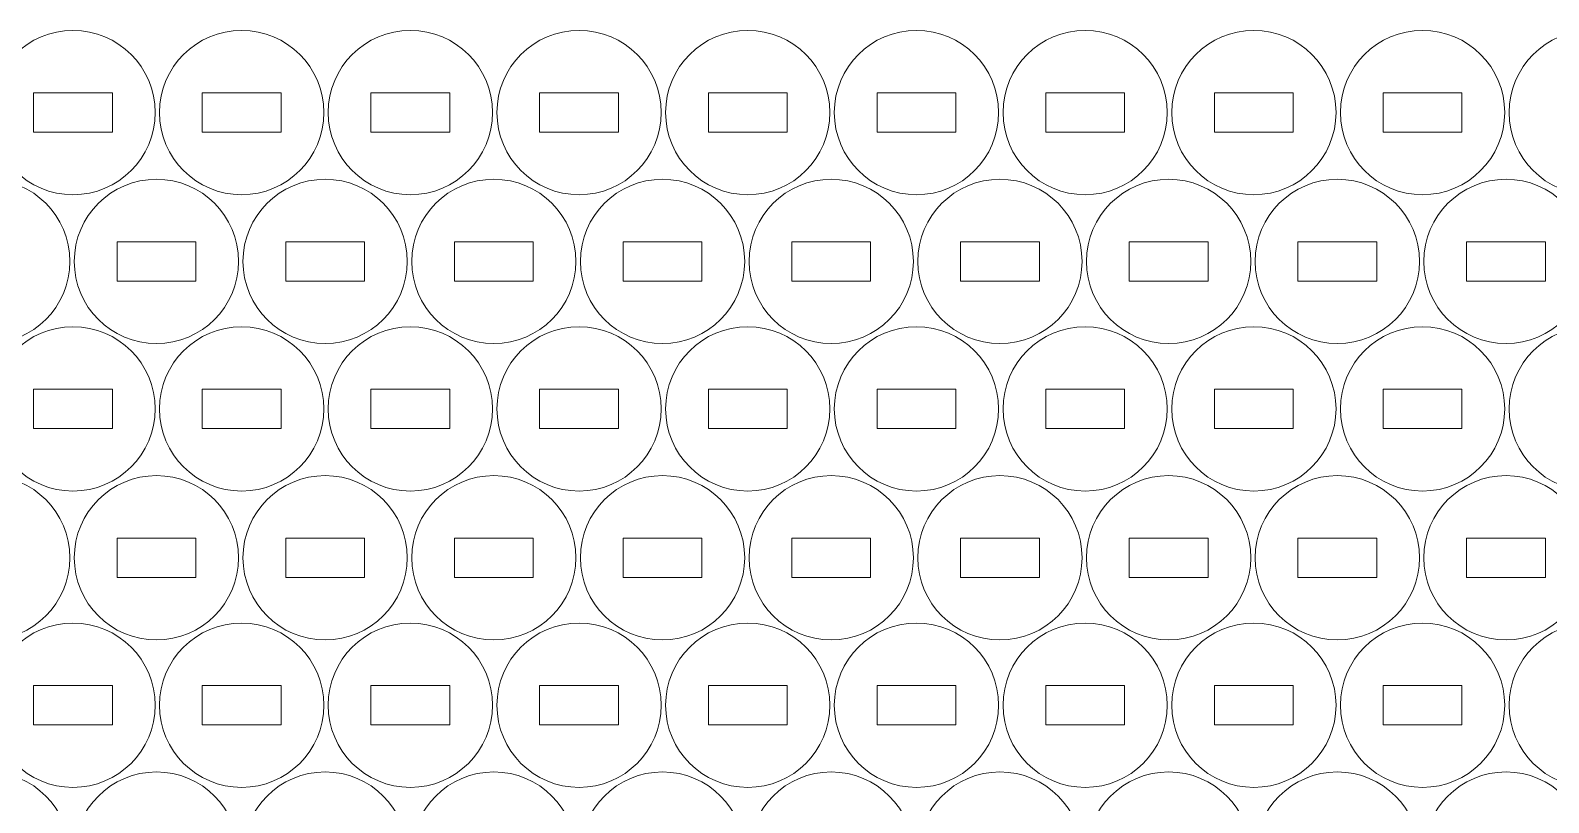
# Model space of a CAD drawing. Header units: millimetres. Extents: x -251 to 251, y -264 to 264.
# Drawn here: x -17.3 to 98.2, y -95.7 to -36.9 of the extents above; entities that cross this region are included whole.
import ezdxf

# ---------------------------------------------------------------- set-up
doc = ezdxf.new("R2010")
doc.units = ezdxf.units.MM
doc.header["$MEASUREMENT"] = 0
doc.layers.add('Camada 1', color=7, linetype='Continuous')

msp = doc.modelspace()

# ---------------------------------------------------------------- linework, layer by layer
at = {"layer": 'Camada 1', "lineweight": 20}
for points in [[(-14.1058, -36.9105), (-10.6541, -36.9105), (-7.8558, -39.7088), (-7.8558, -43.1605), (-7.8558, -43.1605), (-7.8558, -46.6122), (-10.6541, -49.4105), (-14.1058, -49.4105), (-14.1058, -49.4105), (-17.5575, -49.4105), (-20.3558, -46.6122), (-20.3558, -43.1605), (-20.3558, -43.1605), (-20.3558, -39.7088), (-17.5575, -36.9105), (-14.1058, -36.9105)], [(-1.2696, -36.9105), (2.1821, -36.9105), (4.9804, -39.7088), (4.9804, -43.1605), (4.9804, -43.1605), (4.9804, -46.6122), (2.1821, -49.4105), (-1.2696, -49.4105), (-1.2696, -49.4105), (-4.7213, -49.4105), (-7.5196, -46.6122), (-7.5196, -43.1605), (-7.5196, -43.1605), (-7.5196, -39.7088), (-4.7213, -36.9105), (-1.2696, -36.9105)], [(11.5666, -36.9105), (15.0183, -36.9105), (17.8166, -39.7088), (17.8166, -43.1605), (17.8166, -43.1605), (17.8166, -46.6122), (15.0183, -49.4105), (11.5666, -49.4105), (11.5666, -49.4105), (8.1149, -49.4105), (5.3166, -46.6122), (5.3166, -43.1605), (5.3166, -43.1605), (5.3166, -39.7088), (8.1149, -36.9105), (11.5666, -36.9105)], [(24.4028, -36.9105), (27.8545, -36.9105), (30.6528, -39.7088), (30.6528, -43.1605), (30.6528, -43.1605), (30.6528, -46.6122), (27.8545, -49.4105), (24.4028, -49.4105), (24.4028, -49.4105), (20.9511, -49.4105), (18.1528, -46.6122), (18.1528, -43.1605), (18.1528, -43.1605), (18.1528, -39.7088), (20.9511, -36.9105), (24.4028, -36.9105)], [(37.239, -36.9105), (40.6907, -36.9105), (43.489, -39.7088), (43.489, -43.1605), (43.489, -43.1605), (43.489, -46.6122), (40.6907, -49.4105), (37.239, -49.4105), (37.239, -49.4105), (33.7873, -49.4105), (30.989, -46.6122), (30.989, -43.1605), (30.989, -43.1605), (30.989, -39.7088), (33.7873, -36.9105), (37.239, -36.9105)], [(50.0752, -36.9105), (53.5269, -36.9105), (56.3252, -39.7088), (56.3252, -43.1605), (56.3252, -43.1605), (56.3252, -46.6122), (53.5269, -49.4105), (50.0752, -49.4105), (50.0752, -49.4105), (46.6235, -49.4105), (43.8252, -46.6122), (43.8252, -43.1605), (43.8252, -43.1605), (43.8252, -39.7088), (46.6235, -36.9105), (50.0752, -36.9105)], [(62.9114, -36.9105), (66.3631, -36.9105), (69.1614, -39.7088), (69.1614, -43.1605), (69.1614, -43.1605), (69.1614, -46.6122), (66.3631, -49.4105), (62.9114, -49.4105), (62.9114, -49.4105), (59.4597, -49.4105), (56.6614, -46.6122), (56.6614, -43.1605), (56.6614, -43.1605), (56.6614, -39.7088), (59.4597, -36.9105), (62.9114, -36.9105)], [(75.7476, -36.9105), (79.1993, -36.9105), (81.9976, -39.7088), (81.9976, -43.1605), (81.9976, -43.1605), (81.9976, -46.6122), (79.1993, -49.4105), (75.7476, -49.4105), (75.7476, -49.4105), (72.2959, -49.4105), (69.4976, -46.6122), (69.4976, -43.1605), (69.4976, -43.1605), (69.4976, -39.7088), (72.2959, -36.9105), (75.7476, -36.9105)], [(88.5838, -36.9105), (92.0355, -36.9105), (94.8338, -39.7088), (94.8338, -43.1605), (94.8338, -43.1605), (94.8338, -46.6122), (92.0355, -49.4105), (88.5838, -49.4105), (88.5838, -49.4105), (85.1321, -49.4105), (82.3338, -46.6122), (82.3338, -43.1605), (82.3338, -43.1605), (82.3338, -39.7088), (85.1321, -36.9105), (88.5838, -36.9105)], [(101.42, -36.9105), (104.8717, -36.9105), (107.67, -39.7088), (107.67, -43.1605), (107.67, -43.1605), (107.67, -46.6122), (104.8717, -49.4105), (101.42, -49.4105), (101.42, -49.4105), (97.9683, -49.4105), (95.17, -46.6122), (95.17, -43.1605), (95.17, -43.1605), (95.17, -39.7088), (97.9683, -36.9105), (101.42, -36.9105)], [(-17.1058, -41.6605), (-17.1058, -41.6605), (-11.1058, -41.6605), (-11.1058, -41.6605), (-11.1058, -41.6605), (-11.1058, -41.6605), (-11.1058, -44.6605), (-11.1058, -44.6605), (-11.1058, -44.6605), (-11.1058, -44.6605), (-17.1058, -44.6605), (-17.1058, -44.6605), (-17.1058, -44.6605), (-17.1058, -44.6605), (-17.1058, -41.6605), (-17.1058, -41.6605)], [(-4.2696, -41.6605), (-4.2696, -41.6605), (1.7304, -41.6605), (1.7304, -41.6605), (1.7304, -41.6605), (1.7304, -41.6605), (1.7304, -44.6605), (1.7304, -44.6605), (1.7304, -44.6605), (1.7304, -44.6605), (-4.2696, -44.6605), (-4.2696, -44.6605), (-4.2696, -44.6605), (-4.2696, -44.6605), (-4.2696, -41.6605), (-4.2696, -41.6605)], [(8.5666, -41.6605), (8.5666, -41.6605), (14.5666, -41.6605), (14.5666, -41.6605), (14.5666, -41.6605), (14.5666, -41.6605), (14.5666, -44.6605), (14.5666, -44.6605), (14.5666, -44.6605), (14.5666, -44.6605), (8.5666, -44.6605), (8.5666, -44.6605), (8.5666, -44.6605), (8.5666, -44.6605), (8.5666, -41.6605), (8.5666, -41.6605)], [(21.4028, -41.6605), (21.4028, -41.6605), (27.4028, -41.6605), (27.4028, -41.6605), (27.4028, -41.6605), (27.4028, -41.6605), (27.4028, -44.6605), (27.4028, -44.6605), (27.4028, -44.6605), (27.4028, -44.6605), (21.4028, -44.6605), (21.4028, -44.6605), (21.4028, -44.6605), (21.4028, -44.6605), (21.4028, -41.6605), (21.4028, -41.6605)], [(34.239, -41.6605), (34.239, -41.6605), (40.239, -41.6605), (40.239, -41.6605), (40.239, -41.6605), (40.239, -41.6605), (40.239, -44.6605), (40.239, -44.6605), (40.239, -44.6605), (40.239, -44.6605), (34.239, -44.6605), (34.239, -44.6605), (34.239, -44.6605), (34.239, -44.6605), (34.239, -41.6605), (34.239, -41.6605)], [(47.0752, -41.6605), (47.0752, -41.6605), (53.0752, -41.6605), (53.0752, -41.6605), (53.0752, -41.6605), (53.0752, -41.6605), (53.0752, -44.6605), (53.0752, -44.6605), (53.0752, -44.6605), (53.0752, -44.6605), (47.0752, -44.6605), (47.0752, -44.6605), (47.0752, -44.6605), (47.0752, -44.6605), (47.0752, -41.6605), (47.0752, -41.6605)], [(59.9114, -41.6605), (59.9114, -41.6605), (65.9114, -41.6605), (65.9114, -41.6605), (65.9114, -41.6605), (65.9114, -41.6605), (65.9114, -44.6605), (65.9114, -44.6605), (65.9114, -44.6605), (65.9114, -44.6605), (59.9114, -44.6605), (59.9114, -44.6605), (59.9114, -44.6605), (59.9114, -44.6605), (59.9114, -41.6605), (59.9114, -41.6605)], [(72.7476, -41.6605), (72.7476, -41.6605), (78.7476, -41.6605), (78.7476, -41.6605), (78.7476, -41.6605), (78.7476, -41.6605), (78.7476, -44.6605), (78.7476, -44.6605), (78.7476, -44.6605), (78.7476, -44.6605), (72.7476, -44.6605), (72.7476, -44.6605), (72.7476, -44.6605), (72.7476, -44.6605), (72.7476, -41.6605), (72.7476, -41.6605)], [(85.5838, -41.6605), (85.5838, -41.6605), (91.5838, -41.6605), (91.5838, -41.6605), (91.5838, -41.6605), (91.5838, -41.6605), (91.5838, -44.6605), (91.5838, -44.6605), (91.5838, -44.6605), (91.5838, -44.6605), (85.5838, -44.6605), (85.5838, -44.6605), (85.5838, -44.6605), (85.5838, -44.6605), (85.5838, -41.6605), (85.5838, -41.6605)], [(-20.592, -48.2346), (-17.1403, -48.2346), (-14.342, -51.0329), (-14.342, -54.4846), (-14.342, -54.4846), (-14.342, -57.9363), (-17.1403, -60.7346), (-20.592, -60.7346), (-20.592, -60.7346), (-24.0437, -60.7346), (-26.842, -57.9363), (-26.842, -54.4846), (-26.842, -54.4846), (-26.842, -51.0329), (-24.0437, -48.2346), (-20.592, -48.2346)], [(-7.7558, -48.2346), (-4.3041, -48.2346), (-1.5058, -51.0329), (-1.5058, -54.4846), (-1.5058, -54.4846), (-1.5058, -57.9363), (-4.3041, -60.7346), (-7.7558, -60.7346), (-7.7558, -60.7346), (-11.2075, -60.7346), (-14.0058, -57.9363), (-14.0058, -54.4846), (-14.0058, -54.4846), (-14.0058, -51.0329), (-11.2075, -48.2346), (-7.7558, -48.2346)], [(5.0804, -48.2346), (8.5321, -48.2346), (11.3304, -51.0329), (11.3304, -54.4846), (11.3304, -54.4846), (11.3304, -57.9363), (8.5321, -60.7346), (5.0804, -60.7346), (5.0804, -60.7346), (1.6287, -60.7346), (-1.1696, -57.9363), (-1.1696, -54.4846), (-1.1696, -54.4846), (-1.1696, -51.0329), (1.6287, -48.2346), (5.0804, -48.2346)], [(17.9166, -48.2346), (21.3683, -48.2346), (24.1666, -51.0329), (24.1666, -54.4846), (24.1666, -54.4846), (24.1666, -57.9363), (21.3683, -60.7346), (17.9166, -60.7346), (17.9166, -60.7346), (14.4649, -60.7346), (11.6666, -57.9363), (11.6666, -54.4846), (11.6666, -54.4846), (11.6666, -51.0329), (14.4649, -48.2346), (17.9166, -48.2346)], [(30.7528, -48.2346), (34.2045, -48.2346), (37.0028, -51.0329), (37.0028, -54.4846), (37.0028, -54.4846), (37.0028, -57.9363), (34.2045, -60.7346), (30.7528, -60.7346), (30.7528, -60.7346), (27.3011, -60.7346), (24.5028, -57.9363), (24.5028, -54.4846), (24.5028, -54.4846), (24.5028, -51.0329), (27.3011, -48.2346), (30.7528, -48.2346)], [(43.589, -48.2346), (47.0407, -48.2346), (49.839, -51.0329), (49.839, -54.4846), (49.839, -54.4846), (49.839, -57.9363), (47.0407, -60.7346), (43.589, -60.7346), (43.589, -60.7346), (40.1373, -60.7346), (37.339, -57.9363), (37.339, -54.4846), (37.339, -54.4846), (37.339, -51.0329), (40.1373, -48.2346), (43.589, -48.2346)], [(56.4252, -48.2346), (59.8769, -48.2346), (62.6752, -51.0329), (62.6752, -54.4846), (62.6752, -54.4846), (62.6752, -57.9363), (59.8769, -60.7346), (56.4252, -60.7346), (56.4252, -60.7346), (52.9735, -60.7346), (50.1752, -57.9363), (50.1752, -54.4846), (50.1752, -54.4846), (50.1752, -51.0329), (52.9735, -48.2346), (56.4252, -48.2346)], [(69.2614, -48.2346), (72.7131, -48.2346), (75.5114, -51.0329), (75.5114, -54.4846), (75.5114, -54.4846), (75.5114, -57.9363), (72.7131, -60.7346), (69.2614, -60.7346), (69.2614, -60.7346), (65.8097, -60.7346), (63.0114, -57.9363), (63.0114, -54.4846), (63.0114, -54.4846), (63.0114, -51.0329), (65.8097, -48.2346), (69.2614, -48.2346)], [(82.0976, -48.2346), (85.5493, -48.2346), (88.3476, -51.0329), (88.3476, -54.4846), (88.3476, -54.4846), (88.3476, -57.9363), (85.5493, -60.7346), (82.0976, -60.7346), (82.0976, -60.7346), (78.6459, -60.7346), (75.8476, -57.9363), (75.8476, -54.4846), (75.8476, -54.4846), (75.8476, -51.0329), (78.6459, -48.2346), (82.0976, -48.2346)], [(94.9338, -48.2346), (98.3855, -48.2346), (101.1838, -51.0329), (101.1838, -54.4846), (101.1838, -54.4846), (101.1838, -57.9363), (98.3855, -60.7346), (94.9338, -60.7346), (94.9338, -60.7346), (91.4821, -60.7346), (88.6838, -57.9363), (88.6838, -54.4846), (88.6838, -54.4846), (88.6838, -51.0329), (91.4821, -48.2346), (94.9338, -48.2346)], [(-10.7558, -52.9846), (-10.7558, -52.9846), (-4.7558, -52.9846), (-4.7558, -52.9846), (-4.7558, -52.9846), (-4.7558, -52.9846), (-4.7558, -55.9846), (-4.7558, -55.9846), (-4.7558, -55.9846), (-4.7558, -55.9846), (-10.7558, -55.9846), (-10.7558, -55.9846), (-10.7558, -55.9846), (-10.7558, -55.9846), (-10.7558, -52.9846), (-10.7558, -52.9846)], [(2.0804, -52.9846), (2.0804, -52.9846), (8.0804, -52.9846), (8.0804, -52.9846), (8.0804, -52.9846), (8.0804, -52.9846), (8.0804, -55.9846), (8.0804, -55.9846), (8.0804, -55.9846), (8.0804, -55.9846), (2.0804, -55.9846), (2.0804, -55.9846), (2.0804, -55.9846), (2.0804, -55.9846), (2.0804, -52.9846), (2.0804, -52.9846)], [(14.9166, -52.9846), (14.9166, -52.9846), (20.9166, -52.9846), (20.9166, -52.9846), (20.9166, -52.9846), (20.9166, -52.9846), (20.9166, -55.9846), (20.9166, -55.9846), (20.9166, -55.9846), (20.9166, -55.9846), (14.9166, -55.9846), (14.9166, -55.9846), (14.9166, -55.9846), (14.9166, -55.9846), (14.9166, -52.9846), (14.9166, -52.9846)], [(27.7528, -52.9846), (27.7528, -52.9846), (33.7528, -52.9846), (33.7528, -52.9846), (33.7528, -52.9846), (33.7528, -52.9846), (33.7528, -55.9846), (33.7528, -55.9846), (33.7528, -55.9846), (33.7528, -55.9846), (27.7528, -55.9846), (27.7528, -55.9846), (27.7528, -55.9846), (27.7528, -55.9846), (27.7528, -52.9846), (27.7528, -52.9846)], [(40.589, -52.9846), (40.589, -52.9846), (46.589, -52.9846), (46.589, -52.9846), (46.589, -52.9846), (46.589, -52.9846), (46.589, -55.9846), (46.589, -55.9846), (46.589, -55.9846), (46.589, -55.9846), (40.589, -55.9846), (40.589, -55.9846), (40.589, -55.9846), (40.589, -55.9846), (40.589, -52.9846), (40.589, -52.9846)], [(53.4252, -52.9846), (53.4252, -52.9846), (59.4252, -52.9846), (59.4252, -52.9846), (59.4252, -52.9846), (59.4252, -52.9846), (59.4252, -55.9846), (59.4252, -55.9846), (59.4252, -55.9846), (59.4252, -55.9846), (53.4252, -55.9846), (53.4252, -55.9846), (53.4252, -55.9846), (53.4252, -55.9846), (53.4252, -52.9846), (53.4252, -52.9846)], [(66.2614, -52.9846), (66.2614, -52.9846), (72.2614, -52.9846), (72.2614, -52.9846), (72.2614, -52.9846), (72.2614, -52.9846), (72.2614, -55.9846), (72.2614, -55.9846), (72.2614, -55.9846), (72.2614, -55.9846), (66.2614, -55.9846), (66.2614, -55.9846), (66.2614, -55.9846), (66.2614, -55.9846), (66.2614, -52.9846), (66.2614, -52.9846)], [(79.0976, -52.9846), (79.0976, -52.9846), (85.0976, -52.9846), (85.0976, -52.9846), (85.0976, -52.9846), (85.0976, -52.9846), (85.0976, -55.9846), (85.0976, -55.9846), (85.0976, -55.9846), (85.0976, -55.9846), (79.0976, -55.9846), (79.0976, -55.9846), (79.0976, -55.9846), (79.0976, -55.9846), (79.0976, -52.9846), (79.0976, -52.9846)], [(91.9338, -52.9846), (91.9338, -52.9846), (97.9338, -52.9846), (97.9338, -52.9846), (97.9338, -52.9846), (97.9338, -52.9846), (97.9338, -55.9846), (97.9338, -55.9846), (97.9338, -55.9846), (97.9338, -55.9846), (91.9338, -55.9846), (91.9338, -55.9846), (91.9338, -55.9846), (91.9338, -55.9846), (91.9338, -52.9846), (91.9338, -52.9846)], [(-14.1058, -59.453), (-10.6541, -59.453), (-7.8558, -62.2513), (-7.8558, -65.703), (-7.8558, -65.703), (-7.8558, -69.1547), (-10.6541, -71.953), (-14.1058, -71.953), (-14.1058, -71.953), (-17.5575, -71.953), (-20.3558, -69.1547), (-20.3558, -65.703), (-20.3558, -65.703), (-20.3558, -62.2513), (-17.5575, -59.453), (-14.1058, -59.453)], [(-1.2696, -59.453), (2.1821, -59.453), (4.9804, -62.2513), (4.9804, -65.703), (4.9804, -65.703), (4.9804, -69.1547), (2.1821, -71.953), (-1.2696, -71.953), (-1.2696, -71.953), (-4.7213, -71.953), (-7.5196, -69.1547), (-7.5196, -65.703), (-7.5196, -65.703), (-7.5196, -62.2513), (-4.7213, -59.453), (-1.2696, -59.453)], [(11.5666, -59.453), (15.0183, -59.453), (17.8166, -62.2513), (17.8166, -65.703), (17.8166, -65.703), (17.8166, -69.1547), (15.0183, -71.953), (11.5666, -71.953), (11.5666, -71.953), (8.1149, -71.953), (5.3166, -69.1547), (5.3166, -65.703), (5.3166, -65.703), (5.3166, -62.2513), (8.1149, -59.453), (11.5666, -59.453)], [(24.4028, -59.453), (27.8545, -59.453), (30.6528, -62.2513), (30.6528, -65.703), (30.6528, -65.703), (30.6528, -69.1547), (27.8545, -71.953), (24.4028, -71.953), (24.4028, -71.953), (20.9511, -71.953), (18.1528, -69.1547), (18.1528, -65.703), (18.1528, -65.703), (18.1528, -62.2513), (20.9511, -59.453), (24.4028, -59.453)], [(37.239, -59.453), (40.6907, -59.453), (43.489, -62.2513), (43.489, -65.703), (43.489, -65.703), (43.489, -69.1547), (40.6907, -71.953), (37.239, -71.953), (37.239, -71.953), (33.7873, -71.953), (30.989, -69.1547), (30.989, -65.703), (30.989, -65.703), (30.989, -62.2513), (33.7873, -59.453), (37.239, -59.453)], [(50.0752, -59.453), (53.5269, -59.453), (56.3252, -62.2513), (56.3252, -65.703), (56.3252, -65.703), (56.3252, -69.1547), (53.5269, -71.953), (50.0752, -71.953), (50.0752, -71.953), (46.6235, -71.953), (43.8252, -69.1547), (43.8252, -65.703), (43.8252, -65.703), (43.8252, -62.2513), (46.6235, -59.453), (50.0752, -59.453)], [(62.9114, -59.453), (66.3631, -59.453), (69.1614, -62.2513), (69.1614, -65.703), (69.1614, -65.703), (69.1614, -69.1547), (66.3631, -71.953), (62.9114, -71.953), (62.9114, -71.953), (59.4597, -71.953), (56.6614, -69.1547), (56.6614, -65.703), (56.6614, -65.703), (56.6614, -62.2513), (59.4597, -59.453), (62.9114, -59.453)], [(75.7476, -59.453), (79.1993, -59.453), (81.9976, -62.2513), (81.9976, -65.703), (81.9976, -65.703), (81.9976, -69.1547), (79.1993, -71.953), (75.7476, -71.953), (75.7476, -71.953), (72.2959, -71.953), (69.4976, -69.1547), (69.4976, -65.703), (69.4976, -65.703), (69.4976, -62.2513), (72.2959, -59.453), (75.7476, -59.453)], [(88.5838, -59.453), (92.0355, -59.453), (94.8338, -62.2513), (94.8338, -65.703), (94.8338, -65.703), (94.8338, -69.1547), (92.0355, -71.953), (88.5838, -71.953), (88.5838, -71.953), (85.1321, -71.953), (82.3338, -69.1547), (82.3338, -65.703), (82.3338, -65.703), (82.3338, -62.2513), (85.1321, -59.453), (88.5838, -59.453)], [(101.42, -59.453), (104.8717, -59.453), (107.67, -62.2513), (107.67, -65.703), (107.67, -65.703), (107.67, -69.1547), (104.8717, -71.953), (101.42, -71.953), (101.42, -71.953), (97.9683, -71.953), (95.17, -69.1547), (95.17, -65.703), (95.17, -65.703), (95.17, -62.2513), (97.9683, -59.453), (101.42, -59.453)], [(-17.1058, -64.203), (-17.1058, -64.203), (-11.1058, -64.203), (-11.1058, -64.203), (-11.1058, -64.203), (-11.1058, -64.203), (-11.1058, -67.203), (-11.1058, -67.203), (-11.1058, -67.203), (-11.1058, -67.203), (-17.1058, -67.203), (-17.1058, -67.203), (-17.1058, -67.203), (-17.1058, -67.203), (-17.1058, -64.203), (-17.1058, -64.203)], [(-4.2696, -64.203), (-4.2696, -64.203), (1.7304, -64.203), (1.7304, -64.203), (1.7304, -64.203), (1.7304, -64.203), (1.7304, -67.203), (1.7304, -67.203), (1.7304, -67.203), (1.7304, -67.203), (-4.2696, -67.203), (-4.2696, -67.203), (-4.2696, -67.203), (-4.2696, -67.203), (-4.2696, -64.203), (-4.2696, -64.203)], [(8.5666, -64.203), (8.5666, -64.203), (14.5666, -64.203), (14.5666, -64.203), (14.5666, -64.203), (14.5666, -64.203), (14.5666, -67.203), (14.5666, -67.203), (14.5666, -67.203), (14.5666, -67.203), (8.5666, -67.203), (8.5666, -67.203), (8.5666, -67.203), (8.5666, -67.203), (8.5666, -64.203), (8.5666, -64.203)], [(21.4028, -64.203), (21.4028, -64.203), (27.4028, -64.203), (27.4028, -64.203), (27.4028, -64.203), (27.4028, -64.203), (27.4028, -67.203), (27.4028, -67.203), (27.4028, -67.203), (27.4028, -67.203), (21.4028, -67.203), (21.4028, -67.203), (21.4028, -67.203), (21.4028, -67.203), (21.4028, -64.203), (21.4028, -64.203)], [(34.239, -64.203), (34.239, -64.203), (40.239, -64.203), (40.239, -64.203), (40.239, -64.203), (40.239, -64.203), (40.239, -67.203), (40.239, -67.203), (40.239, -67.203), (40.239, -67.203), (34.239, -67.203), (34.239, -67.203), (34.239, -67.203), (34.239, -67.203), (34.239, -64.203), (34.239, -64.203)], [(47.0752, -64.203), (47.0752, -64.203), (53.0752, -64.203), (53.0752, -64.203), (53.0752, -64.203), (53.0752, -64.203), (53.0752, -67.203), (53.0752, -67.203), (53.0752, -67.203), (53.0752, -67.203), (47.0752, -67.203), (47.0752, -67.203), (47.0752, -67.203), (47.0752, -67.203), (47.0752, -64.203), (47.0752, -64.203)], [(59.9114, -64.203), (59.9114, -64.203), (65.9114, -64.203), (65.9114, -64.203), (65.9114, -64.203), (65.9114, -64.203), (65.9114, -67.203), (65.9114, -67.203), (65.9114, -67.203), (65.9114, -67.203), (59.9114, -67.203), (59.9114, -67.203), (59.9114, -67.203), (59.9114, -67.203), (59.9114, -64.203), (59.9114, -64.203)], [(72.7476, -64.203), (72.7476, -64.203), (78.7476, -64.203), (78.7476, -64.203), (78.7476, -64.203), (78.7476, -64.203), (78.7476, -67.203), (78.7476, -67.203), (78.7476, -67.203), (78.7476, -67.203), (72.7476, -67.203), (72.7476, -67.203), (72.7476, -67.203), (72.7476, -67.203), (72.7476, -64.203), (72.7476, -64.203)], [(85.5838, -64.203), (85.5838, -64.203), (91.5838, -64.203), (91.5838, -64.203), (91.5838, -64.203), (91.5838, -64.203), (91.5838, -67.203), (91.5838, -67.203), (91.5838, -67.203), (91.5838, -67.203), (85.5838, -67.203), (85.5838, -67.203), (85.5838, -67.203), (85.5838, -67.203), (85.5838, -64.203), (85.5838, -64.203)], [(-20.592, -70.7771), (-17.1403, -70.7771), (-14.342, -73.5754), (-14.342, -77.0271), (-14.342, -77.0271), (-14.342, -80.4788), (-17.1403, -83.2771), (-20.592, -83.2771), (-20.592, -83.2771), (-24.0437, -83.2771), (-26.842, -80.4788), (-26.842, -77.0271), (-26.842, -77.0271), (-26.842, -73.5754), (-24.0437, -70.7771), (-20.592, -70.7771)], [(-7.7558, -70.7771), (-4.3041, -70.7771), (-1.5058, -73.5754), (-1.5058, -77.0271), (-1.5058, -77.0271), (-1.5058, -80.4788), (-4.3041, -83.2771), (-7.7558, -83.2771), (-7.7558, -83.2771), (-11.2075, -83.2771), (-14.0058, -80.4788), (-14.0058, -77.0271), (-14.0058, -77.0271), (-14.0058, -73.5754), (-11.2075, -70.7771), (-7.7558, -70.7771)], [(5.0804, -70.7771), (8.5321, -70.7771), (11.3304, -73.5754), (11.3304, -77.0271), (11.3304, -77.0271), (11.3304, -80.4788), (8.5321, -83.2771), (5.0804, -83.2771), (5.0804, -83.2771), (1.6287, -83.2771), (-1.1696, -80.4788), (-1.1696, -77.0271), (-1.1696, -77.0271), (-1.1696, -73.5754), (1.6287, -70.7771), (5.0804, -70.7771)], [(17.9166, -70.7771), (21.3683, -70.7771), (24.1666, -73.5754), (24.1666, -77.0271), (24.1666, -77.0271), (24.1666, -80.4788), (21.3683, -83.2771), (17.9166, -83.2771), (17.9166, -83.2771), (14.4649, -83.2771), (11.6666, -80.4788), (11.6666, -77.0271), (11.6666, -77.0271), (11.6666, -73.5754), (14.4649, -70.7771), (17.9166, -70.7771)], [(30.7528, -70.7771), (34.2045, -70.7771), (37.0028, -73.5754), (37.0028, -77.0271), (37.0028, -77.0271), (37.0028, -80.4788), (34.2045, -83.2771), (30.7528, -83.2771), (30.7528, -83.2771), (27.3011, -83.2771), (24.5028, -80.4788), (24.5028, -77.0271), (24.5028, -77.0271), (24.5028, -73.5754), (27.3011, -70.7771), (30.7528, -70.7771)], [(43.589, -70.7771), (47.0407, -70.7771), (49.839, -73.5754), (49.839, -77.0271), (49.839, -77.0271), (49.839, -80.4788), (47.0407, -83.2771), (43.589, -83.2771), (43.589, -83.2771), (40.1373, -83.2771), (37.339, -80.4788), (37.339, -77.0271), (37.339, -77.0271), (37.339, -73.5754), (40.1373, -70.7771), (43.589, -70.7771)], [(56.4252, -70.7771), (59.8769, -70.7771), (62.6752, -73.5754), (62.6752, -77.0271), (62.6752, -77.0271), (62.6752, -80.4788), (59.8769, -83.2771), (56.4252, -83.2771), (56.4252, -83.2771), (52.9735, -83.2771), (50.1752, -80.4788), (50.1752, -77.0271), (50.1752, -77.0271), (50.1752, -73.5754), (52.9735, -70.7771), (56.4252, -70.7771)], [(69.2614, -70.7771), (72.7131, -70.7771), (75.5114, -73.5754), (75.5114, -77.0271), (75.5114, -77.0271), (75.5114, -80.4788), (72.7131, -83.2771), (69.2614, -83.2771), (69.2614, -83.2771), (65.8097, -83.2771), (63.0114, -80.4788), (63.0114, -77.0271), (63.0114, -77.0271), (63.0114, -73.5754), (65.8097, -70.7771), (69.2614, -70.7771)], [(82.0976, -70.7771), (85.5493, -70.7771), (88.3476, -73.5754), (88.3476, -77.0271), (88.3476, -77.0271), (88.3476, -80.4788), (85.5493, -83.2771), (82.0976, -83.2771), (82.0976, -83.2771), (78.6459, -83.2771), (75.8476, -80.4788), (75.8476, -77.0271), (75.8476, -77.0271), (75.8476, -73.5754), (78.6459, -70.7771), (82.0976, -70.7771)], [(94.9338, -70.7771), (98.3855, -70.7771), (101.1838, -73.5754), (101.1838, -77.0271), (101.1838, -77.0271), (101.1838, -80.4788), (98.3855, -83.2771), (94.9338, -83.2771), (94.9338, -83.2771), (91.4821, -83.2771), (88.6838, -80.4788), (88.6838, -77.0271), (88.6838, -77.0271), (88.6838, -73.5754), (91.4821, -70.7771), (94.9338, -70.7771)], [(-10.7558, -75.5271), (-10.7558, -75.5271), (-4.7558, -75.5271), (-4.7558, -75.5271), (-4.7558, -75.5271), (-4.7558, -75.5271), (-4.7558, -78.5271), (-4.7558, -78.5271), (-4.7558, -78.5271), (-4.7558, -78.5271), (-10.7558, -78.5271), (-10.7558, -78.5271), (-10.7558, -78.5271), (-10.7558, -78.5271), (-10.7558, -75.5271), (-10.7558, -75.5271)], [(2.0804, -75.5271), (2.0804, -75.5271), (8.0804, -75.5271), (8.0804, -75.5271), (8.0804, -75.5271), (8.0804, -75.5271), (8.0804, -78.5271), (8.0804, -78.5271), (8.0804, -78.5271), (8.0804, -78.5271), (2.0804, -78.5271), (2.0804, -78.5271), (2.0804, -78.5271), (2.0804, -78.5271), (2.0804, -75.5271), (2.0804, -75.5271)], [(14.9166, -75.5271), (14.9166, -75.5271), (20.9166, -75.5271), (20.9166, -75.5271), (20.9166, -75.5271), (20.9166, -75.5271), (20.9166, -78.5271), (20.9166, -78.5271), (20.9166, -78.5271), (20.9166, -78.5271), (14.9166, -78.5271), (14.9166, -78.5271), (14.9166, -78.5271), (14.9166, -78.5271), (14.9166, -75.5271), (14.9166, -75.5271)], [(27.7528, -75.5271), (27.7528, -75.5271), (33.7528, -75.5271), (33.7528, -75.5271), (33.7528, -75.5271), (33.7528, -75.5271), (33.7528, -78.5271), (33.7528, -78.5271), (33.7528, -78.5271), (33.7528, -78.5271), (27.7528, -78.5271), (27.7528, -78.5271), (27.7528, -78.5271), (27.7528, -78.5271), (27.7528, -75.5271), (27.7528, -75.5271)], [(40.589, -75.5271), (40.589, -75.5271), (46.589, -75.5271), (46.589, -75.5271), (46.589, -75.5271), (46.589, -75.5271), (46.589, -78.5271), (46.589, -78.5271), (46.589, -78.5271), (46.589, -78.5271), (40.589, -78.5271), (40.589, -78.5271), (40.589, -78.5271), (40.589, -78.5271), (40.589, -75.5271), (40.589, -75.5271)], [(53.4252, -75.5271), (53.4252, -75.5271), (59.4252, -75.5271), (59.4252, -75.5271), (59.4252, -75.5271), (59.4252, -75.5271), (59.4252, -78.5271), (59.4252, -78.5271), (59.4252, -78.5271), (59.4252, -78.5271), (53.4252, -78.5271), (53.4252, -78.5271), (53.4252, -78.5271), (53.4252, -78.5271), (53.4252, -75.5271), (53.4252, -75.5271)], [(66.2614, -75.5271), (66.2614, -75.5271), (72.2614, -75.5271), (72.2614, -75.5271), (72.2614, -75.5271), (72.2614, -75.5271), (72.2614, -78.5271), (72.2614, -78.5271), (72.2614, -78.5271), (72.2614, -78.5271), (66.2614, -78.5271), (66.2614, -78.5271), (66.2614, -78.5271), (66.2614, -78.5271), (66.2614, -75.5271), (66.2614, -75.5271)], [(79.0976, -75.5271), (79.0976, -75.5271), (85.0976, -75.5271), (85.0976, -75.5271), (85.0976, -75.5271), (85.0976, -75.5271), (85.0976, -78.5271), (85.0976, -78.5271), (85.0976, -78.5271), (85.0976, -78.5271), (79.0976, -78.5271), (79.0976, -78.5271), (79.0976, -78.5271), (79.0976, -78.5271), (79.0976, -75.5271), (79.0976, -75.5271)], [(91.9338, -75.5271), (91.9338, -75.5271), (97.9338, -75.5271), (97.9338, -75.5271), (97.9338, -75.5271), (97.9338, -75.5271), (97.9338, -78.5271), (97.9338, -78.5271), (97.9338, -78.5271), (97.9338, -78.5271), (91.9338, -78.5271), (91.9338, -78.5271), (91.9338, -78.5271), (91.9338, -78.5271), (91.9338, -75.5271), (91.9338, -75.5271)], [(-14.1058, -81.9955), (-10.6541, -81.9955), (-7.8558, -84.7938), (-7.8558, -88.2455), (-7.8558, -88.2455), (-7.8558, -91.6972), (-10.6541, -94.4955), (-14.1058, -94.4955), (-14.1058, -94.4955), (-17.5575, -94.4955), (-20.3558, -91.6972), (-20.3558, -88.2455), (-20.3558, -88.2455), (-20.3558, -84.7938), (-17.5575, -81.9955), (-14.1058, -81.9955)], [(-1.2696, -81.9955), (2.1821, -81.9955), (4.9804, -84.7938), (4.9804, -88.2455), (4.9804, -88.2455), (4.9804, -91.6972), (2.1821, -94.4955), (-1.2696, -94.4955), (-1.2696, -94.4955), (-4.7213, -94.4955), (-7.5196, -91.6972), (-7.5196, -88.2455), (-7.5196, -88.2455), (-7.5196, -84.7938), (-4.7213, -81.9955), (-1.2696, -81.9955)], [(11.5666, -81.9955), (15.0183, -81.9955), (17.8166, -84.7938), (17.8166, -88.2455), (17.8166, -88.2455), (17.8166, -91.6972), (15.0183, -94.4955), (11.5666, -94.4955), (11.5666, -94.4955), (8.1149, -94.4955), (5.3166, -91.6972), (5.3166, -88.2455), (5.3166, -88.2455), (5.3166, -84.7938), (8.1149, -81.9955), (11.5666, -81.9955)], [(24.4028, -81.9955), (27.8545, -81.9955), (30.6528, -84.7938), (30.6528, -88.2455), (30.6528, -88.2455), (30.6528, -91.6972), (27.8545, -94.4955), (24.4028, -94.4955), (24.4028, -94.4955), (20.9511, -94.4955), (18.1528, -91.6972), (18.1528, -88.2455), (18.1528, -88.2455), (18.1528, -84.7938), (20.9511, -81.9955), (24.4028, -81.9955)], [(37.239, -81.9955), (40.6907, -81.9955), (43.489, -84.7938), (43.489, -88.2455), (43.489, -88.2455), (43.489, -91.6972), (40.6907, -94.4955), (37.239, -94.4955), (37.239, -94.4955), (33.7873, -94.4955), (30.989, -91.6972), (30.989, -88.2455), (30.989, -88.2455), (30.989, -84.7938), (33.7873, -81.9955), (37.239, -81.9955)], [(50.0752, -81.9955), (53.5269, -81.9955), (56.3252, -84.7938), (56.3252, -88.2455), (56.3252, -88.2455), (56.3252, -91.6972), (53.5269, -94.4955), (50.0752, -94.4955), (50.0752, -94.4955), (46.6235, -94.4955), (43.8252, -91.6972), (43.8252, -88.2455), (43.8252, -88.2455), (43.8252, -84.7938), (46.6235, -81.9955), (50.0752, -81.9955)], [(62.9114, -81.9955), (66.3631, -81.9955), (69.1614, -84.7938), (69.1614, -88.2455), (69.1614, -88.2455), (69.1614, -91.6972), (66.3631, -94.4955), (62.9114, -94.4955), (62.9114, -94.4955), (59.4597, -94.4955), (56.6614, -91.6972), (56.6614, -88.2455), (56.6614, -88.2455), (56.6614, -84.7938), (59.4597, -81.9955), (62.9114, -81.9955)], [(75.7476, -81.9955), (79.1993, -81.9955), (81.9976, -84.7938), (81.9976, -88.2455), (81.9976, -88.2455), (81.9976, -91.6972), (79.1993, -94.4955), (75.7476, -94.4955), (75.7476, -94.4955), (72.2959, -94.4955), (69.4976, -91.6972), (69.4976, -88.2455), (69.4976, -88.2455), (69.4976, -84.7938), (72.2959, -81.9955), (75.7476, -81.9955)], [(88.5838, -81.9955), (92.0355, -81.9955), (94.8338, -84.7938), (94.8338, -88.2455), (94.8338, -88.2455), (94.8338, -91.6972), (92.0355, -94.4955), (88.5838, -94.4955), (88.5838, -94.4955), (85.1321, -94.4955), (82.3338, -91.6972), (82.3338, -88.2455), (82.3338, -88.2455), (82.3338, -84.7938), (85.1321, -81.9955), (88.5838, -81.9955)], [(101.42, -81.9955), (104.8717, -81.9955), (107.67, -84.7938), (107.67, -88.2455), (107.67, -88.2455), (107.67, -91.6972), (104.8717, -94.4955), (101.42, -94.4955), (101.42, -94.4955), (97.9683, -94.4955), (95.17, -91.6972), (95.17, -88.2455), (95.17, -88.2455), (95.17, -84.7938), (97.9683, -81.9955), (101.42, -81.9955)], [(-17.1058, -86.7455), (-17.1058, -86.7455), (-11.1058, -86.7455), (-11.1058, -86.7455), (-11.1058, -86.7455), (-11.1058, -86.7455), (-11.1058, -89.7455), (-11.1058, -89.7455), (-11.1058, -89.7455), (-11.1058, -89.7455), (-17.1058, -89.7455), (-17.1058, -89.7455), (-17.1058, -89.7455), (-17.1058, -89.7455), (-17.1058, -86.7455), (-17.1058, -86.7455)], [(-4.2696, -86.7455), (-4.2696, -86.7455), (1.7304, -86.7455), (1.7304, -86.7455), (1.7304, -86.7455), (1.7304, -86.7455), (1.7304, -89.7455), (1.7304, -89.7455), (1.7304, -89.7455), (1.7304, -89.7455), (-4.2696, -89.7455), (-4.2696, -89.7455), (-4.2696, -89.7455), (-4.2696, -89.7455), (-4.2696, -86.7455), (-4.2696, -86.7455)], [(8.5666, -86.7455), (8.5666, -86.7455), (14.5666, -86.7455), (14.5666, -86.7455), (14.5666, -86.7455), (14.5666, -86.7455), (14.5666, -89.7455), (14.5666, -89.7455), (14.5666, -89.7455), (14.5666, -89.7455), (8.5666, -89.7455), (8.5666, -89.7455), (8.5666, -89.7455), (8.5666, -89.7455), (8.5666, -86.7455), (8.5666, -86.7455)], [(21.4028, -86.7455), (21.4028, -86.7455), (27.4028, -86.7455), (27.4028, -86.7455), (27.4028, -86.7455), (27.4028, -86.7455), (27.4028, -89.7455), (27.4028, -89.7455), (27.4028, -89.7455), (27.4028, -89.7455), (21.4028, -89.7455), (21.4028, -89.7455), (21.4028, -89.7455), (21.4028, -89.7455), (21.4028, -86.7455), (21.4028, -86.7455)], [(34.239, -86.7455), (34.239, -86.7455), (40.239, -86.7455), (40.239, -86.7455), (40.239, -86.7455), (40.239, -86.7455), (40.239, -89.7455), (40.239, -89.7455), (40.239, -89.7455), (40.239, -89.7455), (34.239, -89.7455), (34.239, -89.7455), (34.239, -89.7455), (34.239, -89.7455), (34.239, -86.7455), (34.239, -86.7455)], [(47.0752, -86.7455), (47.0752, -86.7455), (53.0752, -86.7455), (53.0752, -86.7455), (53.0752, -86.7455), (53.0752, -86.7455), (53.0752, -89.7455), (53.0752, -89.7455), (53.0752, -89.7455), (53.0752, -89.7455), (47.0752, -89.7455), (47.0752, -89.7455), (47.0752, -89.7455), (47.0752, -89.7455), (47.0752, -86.7455), (47.0752, -86.7455)], [(59.9114, -86.7455), (59.9114, -86.7455), (65.9114, -86.7455), (65.9114, -86.7455), (65.9114, -86.7455), (65.9114, -86.7455), (65.9114, -89.7455), (65.9114, -89.7455), (65.9114, -89.7455), (65.9114, -89.7455), (59.9114, -89.7455), (59.9114, -89.7455), (59.9114, -89.7455), (59.9114, -89.7455), (59.9114, -86.7455), (59.9114, -86.7455)], [(72.7476, -86.7455), (72.7476, -86.7455), (78.7476, -86.7455), (78.7476, -86.7455), (78.7476, -86.7455), (78.7476, -86.7455), (78.7476, -89.7455), (78.7476, -89.7455), (78.7476, -89.7455), (78.7476, -89.7455), (72.7476, -89.7455), (72.7476, -89.7455), (72.7476, -89.7455), (72.7476, -89.7455), (72.7476, -86.7455), (72.7476, -86.7455)], [(85.5838, -86.7455), (85.5838, -86.7455), (91.5838, -86.7455), (91.5838, -86.7455), (91.5838, -86.7455), (91.5838, -86.7455), (91.5838, -89.7455), (91.5838, -89.7455), (91.5838, -89.7455), (91.5838, -89.7455), (85.5838, -89.7455), (85.5838, -89.7455), (85.5838, -89.7455), (85.5838, -89.7455), (85.5838, -86.7455), (85.5838, -86.7455)], [(-20.592, -93.3196), (-17.1403, -93.3196), (-14.342, -96.1179), (-14.342, -99.5696), (-14.342, -99.5696), (-14.342, -103.0213), (-17.1403, -105.8196), (-20.592, -105.8196), (-20.592, -105.8196), (-24.0437, -105.8196), (-26.842, -103.0213), (-26.842, -99.5696), (-26.842, -99.5696), (-26.842, -96.1179), (-24.0437, -93.3196), (-20.592, -93.3196)], [(-7.7558, -93.3196), (-4.3041, -93.3196), (-1.5058, -96.1179), (-1.5058, -99.5696), (-1.5058, -99.5696), (-1.5058, -103.0213), (-4.3041, -105.8196), (-7.7558, -105.8196), (-7.7558, -105.8196), (-11.2075, -105.8196), (-14.0058, -103.0213), (-14.0058, -99.5696), (-14.0058, -99.5696), (-14.0058, -96.1179), (-11.2075, -93.3196), (-7.7558, -93.3196)], [(5.0804, -93.3196), (8.5321, -93.3196), (11.3304, -96.1179), (11.3304, -99.5696), (11.3304, -99.5696), (11.3304, -103.0213), (8.5321, -105.8196), (5.0804, -105.8196), (5.0804, -105.8196), (1.6287, -105.8196), (-1.1696, -103.0213), (-1.1696, -99.5696), (-1.1696, -99.5696), (-1.1696, -96.1179), (1.6287, -93.3196), (5.0804, -93.3196)], [(17.9166, -93.3196), (21.3683, -93.3196), (24.1666, -96.1179), (24.1666, -99.5696), (24.1666, -99.5696), (24.1666, -103.0213), (21.3683, -105.8196), (17.9166, -105.8196), (17.9166, -105.8196), (14.4649, -105.8196), (11.6666, -103.0213), (11.6666, -99.5696), (11.6666, -99.5696), (11.6666, -96.1179), (14.4649, -93.3196), (17.9166, -93.3196)], [(30.7528, -93.3196), (34.2045, -93.3196), (37.0028, -96.1179), (37.0028, -99.5696), (37.0028, -99.5696), (37.0028, -103.0213), (34.2045, -105.8196), (30.7528, -105.8196), (30.7528, -105.8196), (27.3011, -105.8196), (24.5028, -103.0213), (24.5028, -99.5696), (24.5028, -99.5696), (24.5028, -96.1179), (27.3011, -93.3196), (30.7528, -93.3196)], [(43.589, -93.3196), (47.0407, -93.3196), (49.839, -96.1179), (49.839, -99.5696), (49.839, -99.5696), (49.839, -103.0213), (47.0407, -105.8196), (43.589, -105.8196), (43.589, -105.8196), (40.1373, -105.8196), (37.339, -103.0213), (37.339, -99.5696), (37.339, -99.5696), (37.339, -96.1179), (40.1373, -93.3196), (43.589, -93.3196)], [(56.4252, -93.3196), (59.8769, -93.3196), (62.6752, -96.1179), (62.6752, -99.5696), (62.6752, -99.5696), (62.6752, -103.0213), (59.8769, -105.8196), (56.4252, -105.8196), (56.4252, -105.8196), (52.9735, -105.8196), (50.1752, -103.0213), (50.1752, -99.5696), (50.1752, -99.5696), (50.1752, -96.1179), (52.9735, -93.3196), (56.4252, -93.3196)], [(69.2614, -93.3196), (72.7131, -93.3196), (75.5114, -96.1179), (75.5114, -99.5696), (75.5114, -99.5696), (75.5114, -103.0213), (72.7131, -105.8196), (69.2614, -105.8196), (69.2614, -105.8196), (65.8097, -105.8196), (63.0114, -103.0213), (63.0114, -99.5696), (63.0114, -99.5696), (63.0114, -96.1179), (65.8097, -93.3196), (69.2614, -93.3196)], [(82.0976, -93.3196), (85.5493, -93.3196), (88.3476, -96.1179), (88.3476, -99.5696), (88.3476, -99.5696), (88.3476, -103.0213), (85.5493, -105.8196), (82.0976, -105.8196), (82.0976, -105.8196), (78.6459, -105.8196), (75.8476, -103.0213), (75.8476, -99.5696), (75.8476, -99.5696), (75.8476, -96.1179), (78.6459, -93.3196), (82.0976, -93.3196)], [(94.9338, -93.3196), (98.3855, -93.3196), (101.1838, -96.1179), (101.1838, -99.5696), (101.1838, -99.5696), (101.1838, -103.0213), (98.3855, -105.8196), (94.9338, -105.8196), (94.9338, -105.8196), (91.4821, -105.8196), (88.6838, -103.0213), (88.6838, -99.5696), (88.6838, -99.5696), (88.6838, -96.1179), (91.4821, -93.3196), (94.9338, -93.3196)]]:
    msp.add_open_spline(points, degree=3, knots=[0, 0, 0, 0, 0.2, 0.2, 0.2, 0.2, 0.4, 0.4, 0.4, 0.4, 0.6, 0.6, 0.6, 0.6, 1, 1, 1, 1], dxfattribs=at)

doc.saveas('drawing.dxf')
